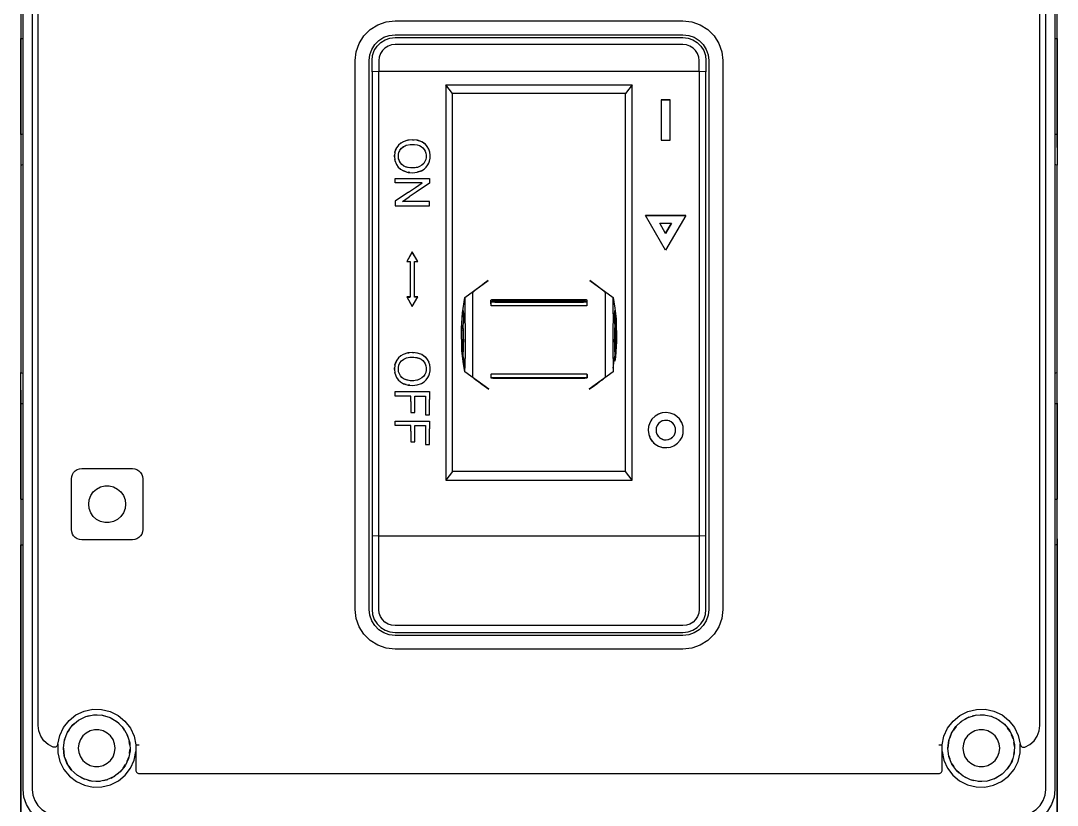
# Model space of a CAD drawing. Header units: millimetres. Extents: x 0 to 90, y 0 to 155.
# Drawn here: x 0 to 90, y 35.1 to 103.3 of the extents above; entities that cross this region are included whole.
import ezdxf

# ---------------------------------------------------------------- set-up
doc = ezdxf.new("R2010")
doc.units = ezdxf.units.MM

# ---------------------------------------------------------------- blocks, each defined once
blk = doc.blocks.new('CHINT_19175bf650855791af7d52e39bfb35eb_FACE_0')
at = {"color": 141, "linetype": 'Continuous', "true_color": 0x40d9ff}
for p, q in [((56.397, 96.408), (55.597, 96.408)), ((32.995, 92.673), (33.212, 92.804)), ((33.598, 92.936), (33.737, 92.951)), ((34.006, 92.974), (34.163, 92.961)), ((34.403, 92.93), (34.588, 92.878)), ((34.786, 92.806), (34.899, 92.746)), ((34.958, 92.711), (35.131, 92.575)), ((32.487, 91.868), (32.522, 92.004)), ((32.548, 92.082), (32.653, 92.298)), ((32.805, 92.502), (32.9, 92.588)), ((35.304, 92.375), (35.304, 92.375)), ((35.434, 92.146), (35.434, 92.146)), ((35.516, 91.895), (35.516, 91.895)), ((32.453, 91.501), (32.46, 91.642)), ((32.502, 91.147), (32.482, 91.267)), ((35.207, 91.434), (35.207, 91.434)), ((35.208, 91.626), (35.208, 91.626)), ((35.434, 90.946), (35.434, 90.946)), ((35.494, 91.111), (35.494, 91.111)), ((35.544, 91.37), (35.544, 91.37)), ((35.551, 91.634), (35.551, 91.634)), ((32.82, 90.563), (32.768, 90.618)), ((32.999, 90.405), (32.939, 90.451)), ((33.46, 90.192), (33.243, 90.261)), ((33.776, 90.128), (33.626, 90.141)), ((34.801, 90.282), (34.424, 90.152)), ((34.841, 90.761), (34.841, 90.761)), ((35.205, 90.586), (35.147, 90.533)), ((57.744, 86.389), (54.251, 86.389)), ((55.998, 84.832), (55.998, 84.829)), ((34, 83.215), (33.53, 82.401)), ((34, 83.236), (34, 83.215)), ((34.47, 82.401), (34, 83.215)), ((38.437, 77.038), (38.573, 77.927)), ((51.563, 77.038), (51.427, 77.927)), ((38.412, 76.557), (38.412, 76.57)), ((38.412, 76.513), (38.412, 76.557)), ((51.588, 76.476), (51.588, 76.469)), ((51.588, 76.451), (51.588, 76.407)), ((51.588, 76.395), (51.588, 74.752)), ((32.548, 73.595), (32.653, 73.81)), ((32.806, 74.014), (32.865, 74.068)), ((33.599, 74.448), (33.737, 74.463)), ((34.006, 74.486), (34.163, 74.473)), ((34.404, 74.442), (34.589, 74.389)), ((34.787, 74.318), (34.9, 74.258)), ((35.304, 73.887), (35.304, 73.887)), ((35.304, 73.887), (35.435, 73.658)), ((51.427, 73.136), (51.562, 74.015)), ((32.453, 73.014), (32.461, 73.155)), ((32.487, 73.38), (32.522, 73.515)), ((35.026, 73.648), (35.026, 73.648)), ((35.109, 73.508), (35.109, 73.508)), ((35.176, 73.329), (35.176, 73.329)), ((35.207, 72.947), (35.207, 72.947)), ((35.208, 73.14), (35.208, 73.14)), ((35.435, 73.658), (35.435, 73.658)), ((35.551, 73.144), (35.551, 73.144)), ((32.502, 72.659), (32.482, 72.779)), ((32.82, 72.075), (32.768, 72.131)), ((34.841, 72.273), (34.841, 72.273)), ((34.994, 72.421), (34.994, 72.421)), ((35.1, 72.581), (35.1, 72.581)), ((35.205, 72.098), (35.112, 72.013)), ((35.171, 72.759), (35.171, 72.759)), ((35.434, 72.457), (35.434, 72.457)), ((35.493, 72.621), (35.493, 72.621)), ((35.544, 72.88), (35.544, 72.88)), ((32.999, 71.918), (32.938, 71.964)), ((33.459, 71.705), (33.243, 71.773)), ((33.774, 71.64), (33.625, 71.653)), ((54.809, 68.686), (54.722, 68.542)), ((55.58, 69.201), (55.362, 69.127)), ((55.478, 69.166), (55.478, 69.166)), ((55.952, 69.263), (55.68, 69.235)), ((56.215, 69.248), (56.036, 69.271)), ((56.981, 68.927), (56.724, 69.097)), ((57.198, 68.709), (57.114, 68.794)), ((57.392, 68.404), (57.295, 68.557)), ((54.615, 68.364), (54.583, 68.265)), ((56.847, 67.58), (56.847, 67.58)), ((54.529, 67.369), (54.61, 67.159)), ((56.801, 67.425), (56.801, 67.425)), ((57.419, 67.139), (57.419, 67.139)), ((55.59, 66.282), (55.726, 66.239)), ((55.885, 66.228), (56.086, 66.214)), ((56.262, 66.241), (56.413, 66.265)), ((56.721, 66.385), (56.901, 66.509)), ((5.264, 42.65), (4.986, 42.504)), ((5.929, 42.9), (5.617, 42.823)), ((6.632, 42.979), (6.307, 42.979)), ((7.333, 42.884), (7.014, 42.963)), ((7.988, 42.623), (7.695, 42.777)), ((8.56, 42.21), (8.311, 42.43)), ((81.719, 42.457), (81.424, 42.196)), ((82.322, 42.785), (81.983, 42.608)), ((82.985, 42.963), (82.62, 42.873)), ((83.671, 42.979), (83.3, 42.979)), ((84.341, 42.833), (83.984, 42.921)), ((84.958, 42.534), (84.634, 42.703)), ((85.487, 42.097), (85.215, 42.339)), ((4.204, 41.696), (4.043, 41.463)), ((4.677, 42.243), (4.45, 42.042)), ((9.014, 41.67), (8.824, 41.945)), ((80.824, 41.427), (80.662, 40.998)), ((81.21, 41.995), (80.976, 41.655)), ((85.898, 41.549), (85.692, 41.847)), ((3.871, 41.023), (3.788, 40.803)), ((9.324, 41.037), (9.205, 41.351)), ((9.47, 40.347), (9.429, 40.682)), ((80.583, 40.783), (80.5, 40.1)), ((86.168, 40.919), (86.04, 41.257)), ((86.282, 40.252), (86.239, 40.602)), ((3.7, 40.1), (3.783, 39.415)), ((9.442, 39.626), (9.485, 39.978)), ((86.233, 39.546), (86.273, 39.88)), ((3.863, 39.2), (4.026, 38.769)), ((9.249, 38.967), (9.377, 39.304)), ((80.588, 39.395), (80.672, 39.174)), ((80.846, 38.733), (81.007, 38.5)), ((86.014, 38.873), (86.133, 39.187)), ((4.179, 38.54), (4.414, 38.2)), ((4.63, 37.999), (4.925, 37.738)), ((8.43, 37.875), (8.703, 38.117)), ((8.905, 38.372), (9.111, 38.67)), ((81.256, 38.154), (81.483, 37.952)), ((85.127, 37.784), (85.376, 38.004)), ((85.638, 38.274), (85.828, 38.549)), ((5.192, 37.588), (5.531, 37.41)), ((5.832, 37.324), (6.197, 37.234)), ((6.514, 37.221), (6.886, 37.221)), ((7.2, 37.283), (7.558, 37.371)), ((7.851, 37.505), (8.175, 37.675)), ((81.794, 37.692), (82.073, 37.545)), ((82.429, 37.374), (82.74, 37.298)), ((83.121, 37.221), (83.447, 37.221)), ((83.829, 37.241), (84.149, 37.32)), ((84.512, 37.432), (84.805, 37.586))]:
    blk.add_line(p, q, dxfattribs=at)
for points in [[(0.275, 35.832), (0.2, 36.5), (0.2, 118.5)], [(89.8, 118.5), (89.8, 36.5), (89.725, 35.832), (89.503, 35.198), (89.145, 34.63), (88.67, 34.155), (88.102, 33.797), (87.468, 33.575), (86.8, 33.5), (3.2, 33.5), (2.532, 33.575), (1.898, 33.797), (1.33, 34.155), (0.855, 34.63), (0.497, 35.198), (0.275, 35.832)], [(2.71, 34.355), (3.2, 34.3), (86.8, 34.3), (87.29, 34.355), (87.755, 34.518), (88.172, 34.78), (88.52, 35.128), (88.782, 35.545), (88.945, 36.01), (89, 36.5), (89, 118.5)], [(1, 118.5), (1, 36.5), (1.055, 36.01), (1.218, 35.545), (1.48, 35.128), (1.828, 34.78), (2.245, 34.518), (2.71, 34.355)], [(3.218, 40.449), (3.203, 40.382), (3.174, 40.321), (3.132, 40.268), (3.079, 40.225), (3.018, 40.196), (2.951, 40.181), (2.883, 40.182), (2.817, 40.198), (2.382, 40.419), (2.014, 40.739), (1.734, 41.138), (1.559, 41.593), (1.5, 42.077), (1.5, 106.1)], [(86.782, 40.449), (86.797, 40.382), (86.826, 40.321), (86.868, 40.268), (86.921, 40.225), (86.982, 40.196), (87.049, 40.181), (87.117, 40.182), (87.183, 40.198), (87.618, 40.419), (87.986, 40.739), (88.266, 41.138), (88.441, 41.593), (88.5, 42.077), (88.5, 106.1)], [(0, 105.218), (0, 105.18), (0, 105.119), (0, 105.041), (0, 104.947), (0, 104.843), (0, 104.734), (0, 102.766), (0, 102.657), (0, 102.553), (0, 102.459), (0, 102.381), (0, 102.32), (0, 102.282), (0, 102.266), (0, 101.766)], [(90, 101.766), (90, 102.266), (90, 102.282), (90, 102.32), (90, 102.381), (90, 102.459), (90, 102.553), (90, 102.657), (90, 102.766), (90, 104.734), (90, 104.843), (90, 104.947), (90, 105.041), (90, 105.119), (90, 105.18), (90, 105.218)], [(60.864, 100.618), (60.95, 99.85), (60.95, 52.15), (60.864, 51.382), (60.608, 50.653), (60.197, 49.999), (59.651, 49.453), (58.997, 49.042), (58.268, 48.786), (57.5, 48.7), (32.5, 48.7), (31.732, 48.786), (31.003, 49.042), (30.349, 49.453), (29.803, 49.999), (29.392, 50.653), (29.136, 51.382), (29.05, 52.15), (29.05, 99.85), (29.136, 100.618), (29.392, 101.347), (29.803, 102.001), (30.349, 102.547), (31.003, 102.958), (31.732, 103.214), (32.5, 103.3), (57.5, 103.3), (58.268, 103.214), (58.997, 102.958), (59.651, 102.547), (60.197, 102.001), (60.608, 101.347), (60.864, 100.618)], [(0, 93.433), (0, 101.766), (0, 92.3), (0, 90.75), (0.2, 90.83)], [(0.2, 101.753), (0.12, 101.755), (0.054, 101.759), (0.014, 101.762), (0, 101.766)], [(30.306, 51.649), (30.25, 52.15), (30.25, 99.85), (30.306, 100.351), (30.473, 100.826), (30.741, 101.253), (31.097, 101.609), (31.524, 101.877), (31.999, 102.044), (32.5, 102.1), (57.5, 102.1), (58.001, 102.044), (58.476, 101.877), (58.903, 101.609), (59.259, 101.253), (59.527, 100.826), (59.694, 100.351), (59.75, 99.85), (59.75, 52.15), (59.694, 51.649), (59.527, 51.174), (59.259, 50.747), (58.903, 50.391), (58.476, 50.123), (58.001, 49.956), (57.5, 49.9), (32.5, 49.9), (31.999, 49.956), (31.524, 50.123), (31.097, 50.391), (30.741, 50.747), (30.473, 51.174), (30.306, 51.649)], [(30.5, 98.879), (30.5, 99.85), (30.55, 100.295), (30.698, 100.718), (30.936, 101.097), (31.253, 101.414), (31.632, 101.652), (32.055, 101.8), (32.5, 101.85), (57.5, 101.85), (57.945, 101.8), (58.368, 101.652), (58.747, 101.414), (59.064, 101.097), (59.302, 100.718), (59.45, 100.295), (59.5, 99.85), (59.5, 98.879)], [(90, 93.433), (90, 101.766), (90, 92.3), (90, 90.75), (89.8, 90.83)], [(90, 101.766), (89.99, 101.763), (89.962, 101.76), (89.905, 101.756), (89.825, 101.754), (89.8, 101.753)], [(58.9, 98.915), (58.9, 99.85), (58.865, 100.162), (58.761, 100.457), (58.595, 100.723), (58.373, 100.945), (58.107, 101.111), (57.812, 101.215), (57.5, 101.25), (32.5, 101.25), (32.188, 101.215), (31.893, 101.111), (31.627, 100.945), (31.405, 100.723), (31.239, 100.457), (31.135, 100.162), (31.1, 99.85), (31.1, 98.915)], [(30.5, 58.584), (31.1, 58.548), (58.9, 58.548), (59.5, 58.584), (59.5, 98.879), (58.9, 98.915), (31.1, 98.915), (30.5, 98.879), (30.5, 58.584)], [(30.5, 98.879), (30.5, 93.139), (30.5, 87.383), (30.5, 81.616), (30.5, 75.847), (30.5, 70.08), (30.5, 64.324), (30.5, 58.584)], [(31.1, 58.548), (31.1, 64.298), (31.1, 70.065), (31.1, 75.842), (31.1, 81.621), (31.1, 87.398), (31.1, 93.164), (31.1, 98.915)], [(58.9, 98.915), (58.9, 93.164), (58.9, 87.398), (58.9, 81.621), (58.9, 75.842), (58.9, 70.065), (58.9, 64.298), (58.9, 58.548)], [(59.5, 58.584), (59.5, 64.324), (59.5, 70.08), (59.5, 75.847), (59.5, 81.616), (59.5, 87.383), (59.5, 93.139), (59.5, 98.879)], [(37.494, 97), (36.9, 97.754), (53.1, 97.754), (52.506, 97), (37.494, 97)], [(36.9, 97.754), (36.9, 92.044), (36.9, 86.319), (36.9, 80.586), (36.9, 74.851), (36.9, 69.12), (36.9, 63.4)], [(53.1, 63.4), (53.1, 69.12), (53.1, 74.851), (53.1, 80.586), (53.1, 86.319), (53.1, 92.044), (53.1, 97.754)], [(37.492, 64.155), (37.5, 64.157), (37.5, 69.626), (37.5, 75.104), (37.5, 80.586), (37.5, 86.066), (37.5, 91.539), (37.5, 96.998), (37.494, 97)], [(52.508, 64.155), (52.5, 64.157), (52.5, 69.626), (52.5, 75.104), (52.5, 80.586), (52.5, 86.066), (52.5, 91.539), (52.5, 96.998), (52.506, 97)], [(55.597, 92.935), (56.397, 92.935), (56.397, 94.102), (56.397, 95.268), (56.397, 96.434), (55.597, 96.434), (55.597, 95.268), (55.597, 94.102), (55.597, 92.935)], [(0, 93.433), (0.01, 93.443), (0.038, 93.453), (0.095, 93.464), (0.175, 93.473), (0.2, 93.475)], [(0, 93.433), (0, 92.797), (0, 92.77), (0, 92.714), (0, 92.634), (0, 92.535), (0, 92.421), (0, 92.3)], [(33.212, 92.804), (32.995, 92.673), (32.806, 92.503), (32.653, 92.298)], [(35.131, 92.575), (34.984, 92.695), (34.821, 92.794), (34.461, 92.923), (34.038, 92.976), (33.614, 92.941), (33.212, 92.804)], [(89.8, 93.475), (89.88, 93.467), (89.946, 93.457), (89.986, 93.445), (90, 93.433)], [(90, 92.3), (90, 92.421), (90, 92.535), (90, 92.634), (90, 92.714), (90, 92.77), (90, 92.797), (90, 93.433)], [(32.653, 92.298), (32.558, 92.112), (32.492, 91.912), (32.448, 91.538), (32.495, 91.164), (32.634, 90.813), (32.781, 90.6), (32.969, 90.423), (33.247, 90.259), (33.629, 90.14), (34.028, 90.107), (34.425, 90.152), (34.801, 90.282)], [(34.922, 92.263), (35.027, 92.135), (35.111, 91.993), (35.177, 91.814), (35.208, 91.626), (35.207, 91.434), (35.171, 91.246), (35.099, 91.068), (34.993, 90.909), (34.841, 90.761), (34.637, 90.64), (34.44, 90.57), (34.236, 90.531), (33.855, 90.521), (33.603, 90.557), (33.42, 90.612), (33.248, 90.697), (33.096, 90.813), (32.969, 90.956), (32.874, 91.121), (32.814, 91.302), (32.79, 91.491), (32.797, 91.682), (32.837, 91.869), (32.925, 92.061), (33.07, 92.245), (33.254, 92.392), (33.485, 92.499), (33.817, 92.563), (34.124, 92.563), (34.435, 92.519), (34.612, 92.464), (34.778, 92.38), (34.922, 92.263)], [(32.815, 91.767), (32.831, 91.849), (32.835, 91.857)], [(32.88, 91.962), (32.916, 92.045), (32.921, 92.052)], [(32.998, 92.153), (33.059, 92.234), (33.065, 92.239)], [(33.159, 92.317), (33.243, 92.385), (33.249, 92.388)], [(33.377, 92.449), (33.475, 92.496), (33.48, 92.496)], [(33.807, 92.561), (33.81, 92.561), (33.81, 92.561)], [(34.16, 92.558), (34.186, 92.557), (34.433, 92.519), (34.612, 92.464), (34.778, 92.38), (34.922, 92.263)], [(34.801, 90.282), (35.017, 90.414), (35.205, 90.585), (35.355, 90.79), (35.434, 90.946), (35.494, 91.111), (35.544, 91.37), (35.551, 91.634), (35.516, 91.895), (35.434, 92.146), (35.304, 92.375), (35.131, 92.575)], [(32.802, 91.392), (32.791, 91.467), (32.791, 91.48)], [(32.793, 91.579), (32.794, 91.66), (32.796, 91.67)], [(32.847, 91.202), (32.82, 91.276), (32.818, 91.289)], [(32.928, 91.027), (32.885, 91.096), (32.88, 91.11)], [(33.037, 90.879), (32.987, 90.933), (32.98, 90.944)], [(0, 90.75), (0, 90.74), (0, 90.71), (0, 90.656), (0, 90.582), (0, 90.481), (0, 90.351), (0, 90.211), (0, 73.289), (0, 73.208), (0, 73.13), (0, 73.025), (0, 72.932), (0, 72.855), (0, 72.798), (0, 72.762), (0, 72.75)], [(33.18, 90.749), (33.119, 90.792), (33.109, 90.803)], [(33.348, 90.647), (33.276, 90.681), (33.264, 90.689)], [(33.527, 90.58), (33.45, 90.601), (33.436, 90.607)], [(33.759, 90.535), (33.636, 90.55), (33.618, 90.555)], [(34.218, 90.53), (34.178, 90.524), (33.89, 90.519), (33.867, 90.521)], [(34.424, 90.567), (34.412, 90.563), (34.34, 90.551)], [(90, 72.75), (90, 72.76), (90, 72.79), (90, 72.844), (90, 72.918), (90, 73.019), (90, 73.149), (90, 73.289), (90, 90.211), (90, 90.292), (90, 90.37), (90, 90.475), (90, 90.568), (90, 90.645), (90, 90.702), (90, 90.738), (90, 90.75)], [(34.268, 88.825), (34.858, 89.219), (32.5, 89.219), (32.5, 89.346), (32.5, 89.472), (32.5, 89.599), (35.5, 89.599), (35.5, 89.463), (35.5, 89.328), (35.5, 89.192), (34.322, 88.404)], [(33.679, 88.431), (32.5, 87.643), (32.5, 87.507), (32.5, 87.371), (32.5, 87.236), (35.5, 87.236), (35.5, 87.362), (35.5, 87.489), (35.5, 87.616), (33.145, 87.616), (33.734, 88.01)], [(33.679, 88.431), (33.679, 88.431), (34.268, 88.825), (34.268, 88.825)], [(34.322, 88.404), (34.322, 88.404), (33.734, 88.01), (33.734, 88.01)], [(55.998, 83.365), (54.249, 86.392), (57.746, 86.392), (55.998, 83.365)], [(55.998, 84.832), (55.49, 85.712), (56.506, 85.712), (55.998, 84.832)], [(55.998, 84.829), (55.49, 85.709), (55.49, 85.712)], [(55.998, 84.829), (56.506, 85.709), (56.506, 85.712)], [(34, 83.236), (33.518, 82.401), (33.824, 82.401), (33.824, 81.375), (33.824, 80.349), (33.824, 79.323)], [(34.176, 79.323), (34.176, 80.349), (34.176, 81.375), (34.176, 82.401), (34.482, 82.401), (34, 83.236)], [(38.57, 79.263), (40.589, 80.741), (40.281, 80.514), (39.983, 80.29), (39.741, 80.105), (39.573, 79.975), (39.44, 79.868), (39.354, 79.797), (39.286, 79.738), (39.242, 79.695), (39.227, 79.672), (39.232, 78.425), (39.232, 78.414), (39.232, 78.353), (39.232, 78.23), (39.232, 77.939), (39.232, 77.53), (39.233, 77.019), (39.233, 76.432), (39.233, 75.799), (39.233, 75.149), (39.233, 74.517), (39.233, 73.933), (39.232, 73.431), (39.232, 73.038), (39.232, 72.774), (39.232, 72.654), (39.232, 72.649), (39.227, 72.341), (39.236, 72.332), (39.262, 72.31), (39.311, 72.273), (39.375, 72.224), (39.494, 72.135), (39.772, 71.929), (40.036, 71.736), (40.635, 71.298), (38.57, 72.8)], [(51.427, 73.136), (51.43, 72.8), (49.365, 71.298), (49.697, 71.54), (50.018, 71.774), (50.259, 71.952), (50.427, 72.076), (50.56, 72.176), (50.646, 72.24), (50.714, 72.292), (50.758, 72.327), (50.773, 72.341), (50.768, 72.649), (50.768, 72.654), (50.768, 72.654), (50.768, 72.775), (50.768, 73.053), (50.767, 73.48), (50.767, 73.975), (50.767, 74.471), (50.767, 74.988), (50.767, 75.503), (50.767, 76.016), (50.767, 76.538), (50.767, 77.04), (50.767, 77.493), (50.768, 77.866), (50.768, 78.143), (50.768, 78.326), (50.768, 78.383), (50.768, 78.414), (50.768, 78.425), (50.773, 79.672), (50.761, 79.691), (50.726, 79.727), (50.633, 79.808), (50.519, 79.901), (50.25, 80.112), (49.993, 80.308), (49.411, 80.741), (51.43, 79.263)], [(33.824, 79.323), (33.518, 79.323), (34, 78.488), (34.482, 79.323), (34.176, 79.323)], [(33.53, 79.302), (33.824, 79.302), (33.824, 79.323)], [(34.47, 79.302), (34.176, 79.302), (34.176, 79.323)], [(38.57, 72.8), (38.402, 73.708), (38.308, 74.625), (38.272, 76.598), (38.351, 77.936), (38.57, 79.263)], [(38.57, 79.263), (38.573, 77.928), (38.573, 77.927)], [(51.427, 77.927), (51.427, 77.928), (51.43, 79.263)], [(51.43, 79.263), (51.598, 78.347), (51.692, 77.422), (51.728, 75.452), (51.649, 74.12), (51.584, 73.731)], [(49.168, 79.036), (49.161, 79.041), (49.135, 79.047), (49.089, 79.053), (49.015, 79.059), (48.912, 79.064), (48.783, 79.067), (48.638, 79.069), (41.362, 79.069), (41.24, 79.068), (41.124, 79.065), (41.021, 79.06), (40.935, 79.054), (40.872, 79.047), (40.839, 79.041), (40.832, 79.036)], [(40.834, 78.72), (40.832, 78.722), (40.832, 78.966), (40.832, 79.036)], [(49.168, 79.036), (49.159, 79.03), (49.131, 79.024), (49.084, 79.018), (49.017, 79.013), (48.935, 79.008), (48.843, 79.005), (48.747, 79.003), (48.692, 79.003), (48.638, 79.003), (41.362, 79.003), (41.282, 79.003), (41.203, 79.004), (41.092, 79.008), (41.005, 79.012), (40.948, 79.016), (40.901, 79.02), (40.865, 79.025), (40.841, 79.03), (40.832, 79.035), (40.832, 79.036)], [(49.166, 78.873), (49.158, 78.879), (49.132, 78.885), (49.086, 78.891), (49.013, 78.897), (48.91, 78.902), (48.78, 78.905), (48.635, 78.906), (41.365, 78.906), (41.242, 78.905), (41.127, 78.902), (41.023, 78.898), (40.937, 78.892), (40.874, 78.885), (40.841, 78.878), (40.834, 78.873)], [(49.166, 78.873), (49.157, 78.867), (49.129, 78.861), (49.081, 78.855), (49.015, 78.85), (48.933, 78.846), (48.841, 78.843), (48.744, 78.841), (48.689, 78.84), (48.635, 78.84), (41.365, 78.84), (41.284, 78.841), (41.206, 78.842), (41.095, 78.846), (41.007, 78.85), (40.951, 78.854), (40.904, 78.858), (40.868, 78.863), (40.844, 78.868), (40.834, 78.873), (40.834, 78.873)], [(49.166, 78.873), (49.166, 78.804), (49.166, 78.559), (49.157, 78.553), (49.129, 78.547), (49.081, 78.541), (49.015, 78.536), (48.933, 78.532), (48.841, 78.529), (48.744, 78.527), (48.689, 78.526), (48.635, 78.526), (41.365, 78.526), (41.311, 78.526), (41.256, 78.527), (41.159, 78.529), (41.067, 78.532), (40.985, 78.536), (40.919, 78.541), (40.871, 78.547), (40.843, 78.553), (40.834, 78.559), (40.834, 78.804), (40.834, 78.873)], [(49.166, 78.72), (49.168, 78.722), (49.168, 78.966), (49.168, 79.036)], [(38.425, 73.851), (38.415, 73.897), (38.363, 74.144), (38.33, 74.494), (38.32, 74.922), (38.319, 75.405), (38.304, 75.919), (38.286, 76.432), (38.292, 76.919), (38.32, 77.353), (38.352, 77.709), (38.404, 77.966), (38.417, 78.025)], [(38.414, 78.143), (38.437, 77.041), (38.437, 77.038), (38.437, 77.038)], [(38.573, 77.927), (38.572, 77.824), (38.569, 77.594), (38.57, 77.25), (38.576, 76.81), (38.583, 76.3), (38.588, 75.75), (38.588, 75.19), (38.583, 74.647), (38.576, 74.152), (38.57, 73.732), (38.569, 73.412), (38.572, 73.211), (38.573, 73.136)], [(51.427, 77.927), (51.428, 77.824), (51.431, 77.594), (51.43, 77.25), (51.424, 76.81), (51.417, 76.3), (51.412, 75.75), (51.412, 75.19), (51.417, 74.647), (51.424, 74.152), (51.43, 73.732), (51.431, 73.412), (51.428, 73.211), (51.427, 73.136)], [(51.563, 77.038), (51.563, 77.038), (51.563, 77.041), (51.586, 78.143)], [(51.564, 73.983), (51.593, 74.15), (51.657, 74.495), (51.683, 74.923), (51.721, 75.405), (51.701, 75.917), (51.691, 76.431), (51.682, 76.919), (51.68, 77.353), (51.648, 77.709), (51.596, 77.966), (51.583, 78.025)], [(38.412, 76.57), (38.412, 76.609), (38.412, 76.628), (38.412, 76.636), (38.412, 76.675), (38.412, 76.675), (38.428, 76.675)], [(38.412, 76.57), (38.412, 76.581), (38.412, 76.588), (38.412, 76.591), (38.412, 76.592), (38.412, 76.606), (38.412, 76.606), (38.418, 76.606), (38.43, 76.606)], [(38.412, 76.557), (38.412, 76.548), (38.412, 76.534), (38.412, 76.53)], [(38.412, 76.548), (38.412, 76.548), (38.418, 76.548), (38.431, 76.548)], [(38.412, 76.534), (38.412, 76.532), (38.412, 76.53)], [(38.412, 76.53), (38.412, 76.523), (38.412, 76.518)], [(38.412, 76.518), (38.412, 76.508), (38.412, 76.5)], [(38.412, 76.518), (38.412, 76.518), (38.419, 76.518), (38.432, 76.518)], [(38.412, 76.508), (38.412, 76.375), (38.412, 76.395)], [(38.412, 76.508), (38.412, 76.506), (38.412, 76.5)], [(38.412, 76.5), (38.412, 76.484), (38.412, 76.46)], [(38.438, 74.015), (38.434, 74.072), (38.429, 74.206), (38.43, 74.409), (38.439, 74.669), (38.451, 74.976), (38.458, 75.227), (38.461, 75.489), (38.456, 75.828), (38.445, 76.15), (38.434, 76.439), (38.428, 76.682), (38.429, 76.871), (38.434, 76.981), (38.437, 77.038)], [(51.563, 77.038), (51.566, 76.981), (51.571, 76.871), (51.572, 76.682), (51.566, 76.439), (51.555, 76.15), (51.544, 75.828), (51.539, 75.489), (51.542, 75.227), (51.549, 74.976), (51.561, 74.669), (51.57, 74.409), (51.571, 74.206), (51.566, 74.072), (51.562, 74.015)], [(51.588, 76.521), (51.588, 76.521), (51.585, 76.521), (51.568, 76.521)], [(51.588, 76.53), (51.588, 76.536), (51.588, 76.536), (51.569, 76.538)], [(51.588, 76.574), (51.588, 76.574), (51.584, 76.574), (51.581, 76.574), (51.57, 76.574)], [(51.588, 76.574), (51.588, 76.579), (51.588, 76.582), (51.588, 76.625), (51.588, 76.625), (51.585, 76.625), (51.582, 76.625), (51.571, 76.625)], [(51.588, 76.53), (51.588, 76.54), (51.588, 76.55), (51.588, 76.557), (51.588, 76.563), (51.588, 76.566), (51.588, 76.574)], [(51.588, 76.521), (51.588, 76.528), (51.588, 76.53)], [(51.588, 76.487), (51.588, 76.496), (51.588, 76.504), (51.588, 76.51), (51.588, 76.512), (51.588, 76.521)], [(51.588, 76.477), (51.588, 76.487), (51.588, 76.511)], [(38.412, 76.46), (38.412, 76.446), (38.412, 76.433), (38.412, 76.362), (38.412, 76.023)], [(38.412, 76.46), (38.412, 76.46), (38.416, 76.46), (38.425, 76.46), (38.433, 76.46)], [(38.412, 76.446), (38.412, 76.444), (38.412, 76.439), (38.412, 76.433)], [(38.412, 76.433), (38.412, 76.433), (38.419, 76.433), (38.434, 76.433)], [(38.412, 76.362), (38.412, 76.36), (38.412, 76.357), (38.412, 76.351), (38.412, 76.343), (38.412, 76.331), (38.412, 76.313), (38.412, 76.298), (38.412, 76.265), (38.412, 76.087), (38.412, 76.068), (38.412, 76.05), (38.412, 76.036), (38.412, 76.023)], [(38.412, 76.023), (38.412, 76.012), (38.412, 76.004), (38.412, 75.999), (38.412, 75.997), (38.419, 75.997), (38.45, 75.997)], [(38.412, 76.023), (38.412, 74.624), (38.412, 74.609), (38.412, 74.595), (38.412, 74.58), (38.412, 74.567), (38.412, 74.558), (38.412, 74.552), (38.412, 74.551), (38.419, 74.551), (38.435, 74.551)], [(51.588, 76.477), (51.588, 76.486), (51.588, 76.486), (51.585, 76.486), (51.567, 76.486)], [(51.588, 76.459), (51.588, 76.459), (51.567, 76.459)], [(51.588, 76.479), (51.588, 76.46), (51.588, 76.467)], [(51.588, 76.469), (51.588, 76.474), (51.588, 76.477)], [(51.588, 76.459), (51.588, 76.461), (51.588, 76.469)], [(51.588, 76.395), (51.588, 76.423), (51.588, 76.435), (51.588, 76.459)], [(51.588, 76.395), (51.588, 76.356), (51.588, 76.296), (51.588, 76.221), (51.588, 76.133), (51.588, 76.039), (51.588, 75.964), (51.588, 75.881), (51.588, 75.143), (51.588, 74.987), (51.588, 74.853), (51.588, 74.752)], [(51.588, 74.752), (51.588, 74.681), (51.588, 74.634), (51.588, 74.607), (51.588, 74.597), (51.588, 74.595), (51.564, 74.595)], [(32.653, 73.81), (32.558, 73.624), (32.492, 73.424), (32.448, 73.049), (32.495, 72.675), (32.634, 72.325), (32.781, 72.112), (32.968, 71.936), (33.247, 71.771), (33.628, 71.652), (34.028, 71.619), (34.424, 71.664), (34.801, 71.794)], [(35.131, 74.087), (34.984, 74.207), (34.822, 74.305), (34.462, 74.435), (34.039, 74.488), (33.615, 74.453), (33.212, 74.316), (32.995, 74.185), (32.806, 74.015), (32.653, 73.81)], [(34.841, 72.273), (34.637, 72.152), (34.441, 72.082), (34.237, 72.043), (33.856, 72.033), (33.604, 72.068), (33.421, 72.123), (33.249, 72.208), (33.097, 72.324), (32.97, 72.467), (32.874, 72.632), (32.814, 72.813), (32.79, 73.003), (32.797, 73.194), (32.837, 73.381), (32.925, 73.573), (33.07, 73.758), (33.255, 73.905), (33.485, 74.011), (33.818, 74.075), (34.124, 74.075), (34.435, 74.031), (34.612, 73.976), (34.778, 73.892), (34.922, 73.775)], [(33.635, 74.04), (33.798, 74.074), (34.114, 74.087), (34.39, 74.054), (34.587, 73.996), (34.766, 73.904), (34.922, 73.775)], [(34.958, 74.223), (35.131, 74.087), (35.304, 73.887)], [(38.438, 74.015), (38.438, 74.014), (38.416, 73.731), (38.408, 73.722), (38.416, 73.734)], [(38.57, 72.8), (38.573, 73.136), (38.438, 74.015)], [(51.591, 73.718), (51.584, 73.731), (51.562, 74.014), (51.562, 74.015)], [(32.793, 73.092), (32.791, 73.127), (32.795, 73.152)], [(32.815, 73.277), (32.822, 73.325), (32.828, 73.339)], [(34.922, 73.775), (35.026, 73.648), (35.109, 73.508), (35.176, 73.329), (35.208, 73.14), (35.207, 72.947), (35.171, 72.759), (35.1, 72.581), (34.994, 72.421), (34.841, 72.273)], [(35.434, 72.457), (35.493, 72.621), (35.544, 72.88), (35.551, 73.144), (35.516, 73.406)], [(35.516, 73.406), (35.516, 73.406), (35.435, 73.658)], [(0, 70.067), (0, 61.734), (0, 71.2), (0, 72.75), (0.2, 72.67)], [(33.203, 72.243), (33.198, 72.247), (33.192, 72.252)], [(33.401, 72.134), (33.37, 72.145), (33.329, 72.169)], [(34.433, 72.081), (34.39, 72.066), (34.128, 72.022), (33.825, 72.025), (33.56, 72.076), (33.465, 72.11)], [(34.801, 71.794), (35.017, 71.926), (35.205, 72.097), (35.355, 72.302), (35.434, 72.457)], [(40.834, 72.573), (40.832, 72.573), (40.832, 72.342), (40.832, 72.273)], [(40.832, 72.273), (40.841, 72.274), (40.869, 72.276), (40.916, 72.277), (40.983, 72.279), (41.065, 72.28), (41.157, 72.28), (41.253, 72.281), (41.308, 72.281), (41.362, 72.281), (48.638, 72.281), (48.718, 72.281), (48.797, 72.281), (48.908, 72.28), (48.995, 72.279), (49.052, 72.278), (49.099, 72.277), (49.135, 72.276), (49.159, 72.274), (49.168, 72.273), (49.168, 72.273)], [(40.832, 72.273), (40.839, 72.271), (40.865, 72.27), (40.911, 72.269), (40.985, 72.267), (41.088, 72.266), (41.217, 72.265), (41.362, 72.265), (48.638, 72.265), (48.76, 72.265), (48.876, 72.266), (48.979, 72.267), (49.065, 72.268), (49.128, 72.27), (49.161, 72.272), (49.168, 72.273)], [(40.834, 72.313), (40.834, 72.383), (40.834, 72.613), (40.839, 72.614), (40.865, 72.616), (40.919, 72.617), (40.994, 72.619), (41.097, 72.62), (41.227, 72.621), (41.365, 72.621), (48.635, 72.621), (48.773, 72.621), (48.903, 72.62), (49.006, 72.619), (49.081, 72.617), (49.135, 72.616), (49.161, 72.614), (49.166, 72.613), (49.166, 72.383), (49.166, 72.313)], [(40.834, 72.313), (40.843, 72.315), (40.871, 72.316), (40.919, 72.318), (40.985, 72.319), (41.067, 72.32), (41.159, 72.321), (41.256, 72.321), (41.311, 72.322), (41.365, 72.322), (48.635, 72.322), (48.716, 72.321), (48.794, 72.321), (48.905, 72.32), (48.993, 72.319), (49.049, 72.318), (49.096, 72.317), (49.132, 72.316), (49.156, 72.315), (49.166, 72.313), (49.166, 72.313)], [(40.834, 72.313), (40.842, 72.312), (40.868, 72.31), (40.914, 72.309), (40.987, 72.308), (41.09, 72.306), (41.22, 72.305), (41.365, 72.305), (48.635, 72.305), (48.758, 72.305), (48.873, 72.306), (48.977, 72.307), (49.063, 72.309), (49.126, 72.31), (49.159, 72.312), (49.166, 72.313)], [(49.166, 72.573), (49.168, 72.573), (49.168, 72.342), (49.168, 72.273)], [(90, 70.067), (90, 61.734), (90, 71.2), (90, 72.75), (89.8, 72.67)], [(0, 71.2), (0, 71.079), (0, 70.965), (0, 70.866), (0, 70.786), (0, 70.73), (0, 70.703), (0, 70.067)], [(34.424, 71.664), (34.801, 71.794), (35.017, 71.926)], [(90, 70.067), (90, 70.703), (90, 70.73), (90, 70.786), (90, 70.866), (90, 70.965), (90, 71.079), (90, 71.2)], [(33.863, 70.22), (33.863, 70.69), (32.5, 70.69), (32.5, 70.822), (32.5, 70.954), (32.5, 71.087), (35.5, 71.087), (35.5, 70.412)], [(33.863, 70.22), (33.863, 70.22), (33.863, 69.751), (33.863, 69.751)], [(34.217, 70.22), (34.217, 70.69), (35.146, 70.69), (35.146, 70.148)], [(34.217, 69.751), (34.217, 69.751), (34.217, 70.22), (34.217, 70.22)], [(35.5, 69.737), (35.5, 69.737), (35.5, 70.412), (35.5, 70.412)], [(0.2, 70.025), (0.12, 70.033), (0.054, 70.043), (0.014, 70.055), (0, 70.067)], [(33.863, 69.751), (33.863, 69.282), (34.217, 69.282), (34.217, 69.751)], [(35.146, 70.148), (35.146, 70.148), (35.146, 69.605), (35.146, 69.605)], [(35.146, 69.605), (35.146, 69.063), (35.5, 69.063), (35.5, 69.737)], [(90, 70.067), (89.99, 70.057), (89.962, 70.047), (89.905, 70.036), (89.825, 70.027), (89.8, 70.025)], [(33.863, 67.66), (33.863, 68.13), (32.5, 68.13), (32.5, 68.262), (32.5, 68.394), (32.5, 68.526), (35.5, 68.526), (35.5, 67.852)], [(55.075, 66.532), (55.383, 66.347), (55.726, 66.239), (56.084, 66.214), (56.412, 66.264), (56.721, 66.385), (57.024, 66.593), (57.268, 66.867), (57.419, 67.139), (57.512, 67.437), (57.509, 68.063), (57.391, 68.406), (57.198, 68.71), (56.981, 68.927), (56.724, 69.097), (56.39, 69.225), (56.036, 69.271), (55.68, 69.235), (55.363, 69.127), (55.075, 68.952), (54.808, 68.686), (54.615, 68.364), (54.516, 68.06), (54.483, 67.742), (54.529, 67.368), (54.665, 67.018), (54.843, 66.752), (54.956, 66.631), (55.075, 66.532)], [(55.163, 67.742), (55.182, 67.565), (55.237, 67.396), (55.34, 67.222), (55.482, 67.078), (55.655, 66.971), (55.847, 66.908), (56.049, 66.893), (56.249, 66.925), (56.436, 67.005), (56.598, 67.126), (56.727, 67.282), (56.801, 67.425), (56.847, 67.58), (56.863, 67.742), (56.847, 67.902), (56.802, 68.057), (56.728, 68.201), (56.616, 68.34), (56.478, 68.453), (56.297, 68.543), (56.099, 68.587), (55.896, 68.584), (55.7, 68.532), (55.522, 68.435), (55.372, 68.3), (55.258, 68.132), (55.187, 67.943), (55.163, 67.742)], [(55.605, 68.48), (55.527, 68.439), (55.525, 68.437)], [(55.794, 68.557), (55.708, 68.535), (55.704, 68.533)], [(55.995, 68.585), (55.907, 68.585), (55.902, 68.584)], [(56.198, 68.565), (56.112, 68.586), (56.106, 68.586)], [(56.389, 68.497), (56.311, 68.537), (56.304, 68.539)], [(56.573, 68.376), (56.493, 68.443), (56.486, 68.447)], [(33.863, 67.66), (33.863, 67.66), (33.863, 67.191), (33.863, 67.191)], [(34.217, 67.66), (34.217, 68.13), (35.146, 68.13), (35.146, 67.587)], [(34.217, 67.191), (34.217, 67.191), (34.217, 67.66), (34.217, 67.66)], [(35.146, 67.587), (35.146, 67.587), (35.146, 67.045), (35.146, 67.045)], [(35.5, 67.177), (35.5, 67.177), (35.5, 67.852), (35.5, 67.852)], [(55.203, 67.985), (55.187, 67.943), (55.163, 67.742)], [(55.182, 67.563), (55.182, 67.562), (55.195, 67.525)], [(55.299, 68.192), (55.259, 68.134), (55.259, 68.133)], [(55.434, 68.356), (55.375, 68.303), (55.373, 68.301)], [(56.802, 68.057), (56.802, 68.057), (56.728, 68.201), (56.623, 68.334), (56.619, 68.337)], [(56.847, 67.902), (56.847, 67.903), (56.822, 67.988)], [(33.863, 67.191), (33.863, 66.721), (34.217, 66.721), (34.217, 67.191)], [(35.146, 67.045), (35.146, 66.503), (35.5, 66.503), (35.5, 67.177)], [(55.075, 66.532), (54.959, 66.629), (54.845, 66.752), (54.671, 67.008)], [(55.238, 67.393), (55.239, 67.389), (55.296, 67.296)], [(55.342, 67.22), (55.344, 67.217), (55.421, 67.141)], [(55.485, 67.077), (55.487, 67.075), (55.574, 67.021)], [(55.657, 66.97), (55.659, 66.969), (55.76, 66.937)], [(55.85, 66.908), (55.852, 66.907), (55.961, 66.9)], [(56.051, 66.893), (56.053, 66.893), (56.166, 66.912)], [(56.251, 66.926), (56.252, 66.926), (56.364, 66.974)], [(56.436, 67.005), (56.437, 67.006), (56.547, 67.088)], [(56.598, 67.126), (56.598, 67.126), (56.727, 67.282)], [(57.268, 66.867), (57.268, 66.867), (57.024, 66.593)], [(9.9, 58.223), (9.7, 58.2), (5.3, 58.2), (5.1, 58.223), (4.91, 58.289), (4.739, 58.396), (4.596, 58.539), (4.489, 58.71), (4.423, 58.9), (4.4, 59.1), (4.4, 63.5), (4.423, 63.7), (4.489, 63.89), (4.596, 64.061), (4.739, 64.204), (4.91, 64.311), (5.1, 64.377), (5.3, 64.4), (9.7, 64.4), (9.9, 64.377), (10.09, 64.311), (10.261, 64.204), (10.404, 64.061), (10.511, 63.89), (10.577, 63.7), (10.6, 63.5), (10.6, 59.1), (10.577, 58.9), (10.511, 58.71), (10.404, 58.539), (10.261, 58.396), (10.09, 58.289), (9.9, 58.223)], [(53.1, 63.4), (52.508, 64.155), (37.492, 64.155), (36.9, 63.4), (53.1, 63.4)], [(9.054, 61.683), (9.1, 61.3), (9.054, 60.917), (8.917, 60.556), (8.698, 60.239), (8.409, 59.983), (8.067, 59.804), (7.693, 59.712), (7.307, 59.712), (6.933, 59.804), (6.591, 59.983), (6.302, 60.239), (6.083, 60.556), (5.946, 60.917), (5.9, 61.3), (5.946, 61.683), (6.083, 62.044), (6.302, 62.361), (6.591, 62.617), (6.933, 62.796), (7.307, 62.888), (7.693, 62.888), (8.067, 62.796), (8.409, 62.617), (8.698, 62.361), (8.917, 62.044), (9.054, 61.683)], [(0, 61.734), (0.01, 61.737), (0.038, 61.74), (0.095, 61.744), (0.175, 61.746), (0.2, 61.747)], [(0, 61.734), (0, 61.234), (0, 61.218), (0, 61.18), (0, 61.119), (0, 61.041), (0, 60.947), (0, 60.843), (0, 60.734), (0, 58.766), (0, 58.657), (0, 58.553), (0, 58.459), (0, 58.381), (0, 58.32), (0, 58.282)], [(89.8, 61.747), (89.88, 61.745), (89.946, 61.741), (89.986, 61.738), (90, 61.734)], [(90, 58.282), (90, 58.32), (90, 58.381), (90, 58.459), (90, 58.553), (90, 58.657), (90, 58.766), (90, 60.734), (90, 60.843), (90, 60.947), (90, 61.041), (90, 61.119), (90, 61.18), (90, 61.218), (90, 61.234), (90, 61.734)], [(30.5, 58.584), (30.5, 52.15), (30.55, 51.705), (30.698, 51.282), (30.936, 50.903), (31.253, 50.586), (31.632, 50.348), (32.055, 50.2), (32.5, 50.15), (57.5, 50.15), (57.945, 50.2), (58.368, 50.348), (58.747, 50.586), (59.064, 50.903), (59.302, 51.282), (59.45, 51.705), (59.5, 52.15), (59.5, 58.584)], [(58.9, 58.548), (58.9, 52.15), (58.865, 51.838), (58.761, 51.543), (58.595, 51.277), (58.373, 51.055), (58.107, 50.889), (57.812, 50.785), (57.5, 50.75), (32.5, 50.75), (32.188, 50.785), (31.893, 50.889), (31.627, 51.055), (31.405, 51.277), (31.239, 51.543), (31.135, 51.838), (31.1, 52.15), (31.1, 58.548)], [(0, 58.282), (0, 20.25), (0, 27.75), (0, 57.766)], [(0, 58.282), (0, 58.266), (0, 57.766)], [(0.2, 57.753), (0.12, 57.755), (0.054, 57.759), (0.014, 57.762), (0, 57.766)], [(90, 57.766), (89.99, 57.763), (89.962, 57.76), (89.905, 57.756), (89.825, 57.754), (89.8, 57.753)], [(90, 58.282), (90, 20.25), (90, 27.75), (90, 57.766)], [(90, 57.766), (90, 58.266), (90, 58.282)], [(3.218, 40.449), (3.384, 41.202), (3.715, 41.899), (4.195, 42.503), (4.798, 42.983), (5.495, 43.315), (6.248, 43.482), (7.02, 43.474), (7.769, 43.293), (8.459, 42.947), (9.053, 42.454), (9.521, 41.841), (9.838, 41.138), (9.988, 40.381)], [(80.012, 40.381), (80.162, 41.138), (80.479, 41.841), (80.947, 42.454), (81.541, 42.947), (82.231, 43.293), (82.98, 43.474), (83.752, 43.482), (84.505, 43.315), (85.202, 42.983), (85.805, 42.503), (86.285, 41.899), (86.616, 41.202), (86.782, 40.449)], [(3.7, 40.1), (3.789, 40.812), (4.05, 41.48), (4.466, 42.064), (5.014, 42.528), (5.658, 42.843), (6.361, 42.99), (7.077, 42.96), (7.765, 42.756), (8.381, 42.388), (8.889, 41.881), (9.256, 41.265), (9.46, 40.577), (9.49, 39.86), (9.355, 39.193), (9.067, 38.576), (8.644, 38.043), (8.108, 37.623), (7.489, 37.34), (6.821, 37.208), (6.141, 37.237), (5.486, 37.423), (4.892, 37.756), (4.393, 38.219), (4.015, 38.785), (3.78, 39.424), (3.7, 40.1)], [(80.5, 40.1), (80.579, 40.772), (80.811, 41.407), (81.184, 41.971), (81.678, 42.433), (82.265, 42.769), (82.914, 42.959), (83.59, 42.994), (84.255, 42.871), (84.874, 42.598), (85.412, 42.188), (85.841, 41.666), (86.137, 41.058), (86.285, 40.397), (86.269, 39.676), (86.075, 38.98), (85.716, 38.354), (85.213, 37.836), (84.598, 37.459), (83.908, 37.245), (83.187, 37.208), (82.48, 37.35), (81.829, 37.662), (81.276, 38.126), (80.854, 38.712), (80.59, 39.384), (80.5, 40.1)], [(8.154, 39.717), (8.2, 40.1), (8.154, 40.483), (8.017, 40.844), (7.798, 41.161), (7.509, 41.417), (7.167, 41.596), (6.793, 41.688), (6.407, 41.688), (6.033, 41.596), (5.691, 41.417), (5.402, 41.161), (5.183, 40.844), (5.046, 40.483), (5, 40.1), (5.046, 39.717), (5.183, 39.356), (5.402, 39.039), (5.691, 38.783), (6.033, 38.604), (6.407, 38.512), (6.793, 38.512), (7.167, 38.604), (7.509, 38.783), (7.798, 39.039), (8.017, 39.356), (8.154, 39.717)], [(84.954, 39.717), (85, 40.1), (84.954, 40.483), (84.817, 40.844), (84.598, 41.161), (84.309, 41.417), (83.967, 41.596), (83.593, 41.688), (83.207, 41.688), (82.833, 41.596), (82.491, 41.417), (82.202, 41.161), (81.983, 40.844), (81.846, 40.483), (81.8, 40.1), (81.846, 39.717), (81.983, 39.356), (82.202, 39.039), (82.491, 38.783), (82.833, 38.604), (83.207, 38.512), (83.593, 38.512), (83.967, 38.604), (84.309, 38.783), (84.598, 39.039), (84.817, 39.356), (84.954, 39.717)], [(3.218, 40.449), (3.226, 39.683), (3.405, 38.938), (3.746, 38.252), (4.233, 37.66), (4.839, 37.192), (5.535, 36.871), (6.285, 36.715), (7.051, 36.73), (7.794, 36.917), (8.477, 37.265), (9.064, 37.757), (9.526, 38.368), (9.839, 39.067), (9.988, 39.819)], [(9.988, 40.381), (9.994, 40.381), (10.011, 40.382), (10.046, 40.383), (10.093, 40.385), (10.152, 40.388), (10.218, 40.39), (10.288, 40.393)], [(9.988, 40.381), (9.988, 38.2), (9.996, 38.133), (10.018, 38.07), (10.054, 38.013), (10.101, 37.965), (10.158, 37.93), (10.222, 37.908), (10.288, 37.9), (79.712, 37.9), (79.778, 37.908), (79.842, 37.93), (79.899, 37.965), (79.946, 38.013), (79.982, 38.07), (80.004, 38.133), (80.012, 38.2), (80.012, 40.381)], [(79.712, 40.393), (79.77, 40.391), (79.827, 40.388), (79.888, 40.386), (79.94, 40.384), (79.979, 40.382), (80.003, 40.381), (80.012, 40.381)], [(80.012, 39.819), (80.161, 39.067), (80.474, 38.368), (80.936, 37.757), (81.523, 37.265), (82.206, 36.917), (82.949, 36.73), (83.715, 36.715), (84.465, 36.871), (85.161, 37.192), (85.767, 37.66), (86.254, 38.252), (86.595, 38.938), (86.774, 39.683), (86.782, 40.449)]]:
    blk.add_lwpolyline(points, dxfattribs=at)
blk = doc.blocks.new('CHINT_19175bf650855791af7d52e39bfb35eb')
at = {"color": 141, "true_color": 0x40d9ff}
blk.add_blockref('CHINT_19175bf650855791af7d52e39bfb35eb_FACE_0', (0, 0), dxfattribs=at)

msp = doc.modelspace()

# ---------------------------------------------------------------- block references
at = {"color": 141, "true_color": 0x40d9ff}
msp.add_blockref('CHINT_19175bf650855791af7d52e39bfb35eb', (0, 0), dxfattribs=at)

doc.saveas('drawing.dxf')
